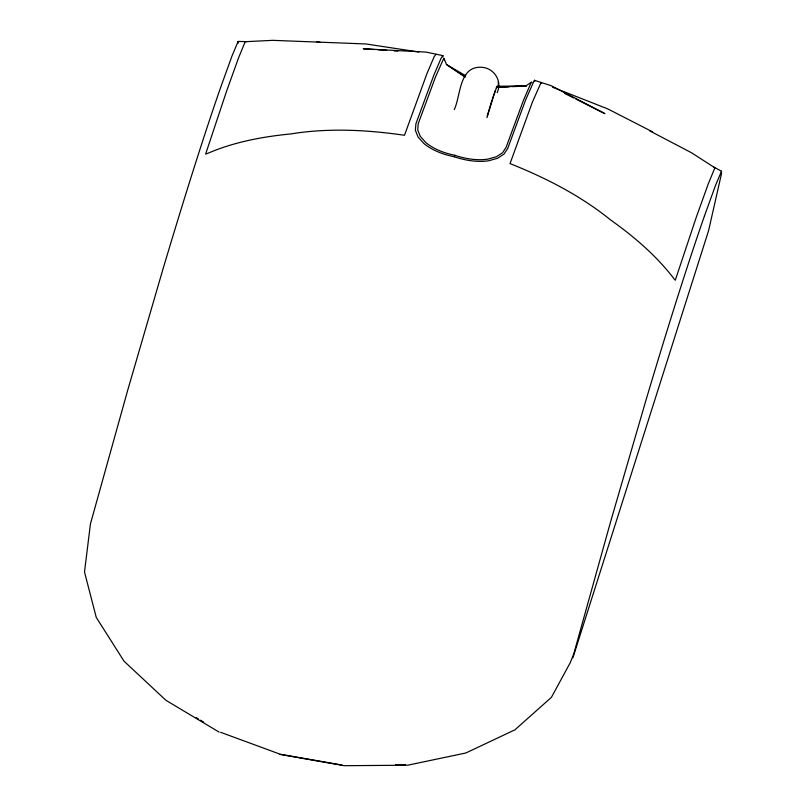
<?xml version="1.0" encoding="UTF-8"?>
<svg xmlns="http://www.w3.org/2000/svg" width="806" height="806" viewBox="0 0 806 806"><rect width="100%" height="100%" fill="white"/><g stroke="black" fill="none" stroke-linecap="round" stroke-linejoin="round"><path stroke-width="1.21" d="M238.092 43.252L238.123 41.449L246.727 41.61M713.642 166.973L721.501 171.235L721.451 173.935L708.585 230.627L572.925 657.767M497.151 92.67C502.843 80.479 493.222 66.969 480.285 67.241C458.987 67.069 460.75 95.874 454.272 109.606M498.199 86.423L498.269 84.58M498.289 83.623L498.36 81.678M443.008 57.166L442.907 55.634L426.042 52.088L363.254 48.773L374.357 49.539M444.156 59.987L443.693 58.506L435.462 77.064L418.223 123.731L417.71 129.937L420.258 136.335L425.719 142.471A47.161 24.845 7.1 0 0 454.957 155.306A47.161 25.238 19.7 0 0 487.842 159.145L496.355 156.767L502.581 152.727L506.097 147.327L523.326 100.659L530.922 83.028L531.97 82.363M487.257 115.943L491.882 100.357M486.975 117.646L495.287 90.544M492.214 99.279L497.01 86.302L496.264 88.035M704.434 216.048L715.466 185.551L721.501 171.235M442.907 55.634L441.194 57.992L433.91 75.008L415.906 123.771L415.362 130.26L418.032 136.939L423.734 143.347A49.287 25.963 7.1 0 0 454.292 156.757L454.957 155.306M238.123 41.449L232.088 55.755L221.056 86.262A582.516 26.044 -75 0 0 162.842 269.547L127.64 390.467L90.443 523.89L84.499 571.998L96.267 617.436L124.053 661.212L165.955 700.323L219.121 732.11M531.557 82.101L526.046 85.789L497.725 87.199M497.826 87.29L508.979 86.806M512.697 86.635L526.328 86.041L497.665 86.212M395.534 764.723L405.489 764.612M418.788 51.987L365.964 43.967L272.851 40.34L245.215 41.7L238.636 57.649L226.597 91.138L205.611 154.107L207.223 153.563C233.619 142.088 262.031 136.778 290.533 133.957L290.664 133.947C328.374 127.801 366.881 129.796 404.501 135.267L426.989 73.507L434.162 56.712L435.986 54.324M378.054 49.791L386.689 50.385M394.094 50.899L397.791 51.151M575.867 99.057L604.943 113.666L551.153 85.678L534.328 80.268L525.724 99.662L507.72 148.425L504.052 154.067L497.544 158.288L488.658 160.777A49.287 26.376 19.7 0 1 454.292 156.757M342.056 765.035L280.256 754.245L220.683 732.332M279.924 754.406L344.233 765.7L407.645 765.216L465.858 752.985L514.893 729.843L551.405 697.361L570.225 662.734L573.832 653.676L611.029 520.253L646.221 399.333A582.516 26.044 -75 0 1 704.434 216.038M316.768 41.721L320.093 42.315M649.535 130.774L691.477 152.737L714.892 167.809L708.313 183.758L696.273 217.247L675.287 280.216L674.138 278.926C656.447 255.734 634.161 236.722 610.515 219.867L610.404 219.796C580.391 195.536 545.712 177.814 510.027 163.598L532.504 101.838L541.088 82.484L541.612 83.512M552.422 87.149L607.664 108.86L652.679 131.912M564.684 93.436L573.63 97.939M465.737 75.754L446.453 64.591L465.122 76.983M196.251 717.632L198.377 718.912M200.503 720.191L203.686 722.105M465.102 76.882L446.413 64.369L444.076 58.526M534.731 80.288L534.852 81.295"/></g></svg>
